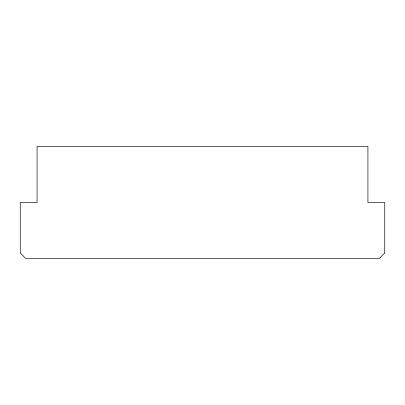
<?xml version="1.0" encoding="UTF-8"?>
<svg xmlns="http://www.w3.org/2000/svg" width="405" height="405" viewBox="0 0 405 405"><rect width="100%" height="100%" fill="white"/><g stroke="black" fill="none" stroke-linecap="round" stroke-linejoin="round"><path stroke-width="0.61" d="M384.75 252.968L379.141 258.577L25.859 258.577L20.25 252.968L20.25 202.5L37.073 202.5L37.073 146.423L367.927 146.423L367.927 202.5L384.75 202.5L384.75 252.968"/></g></svg>
